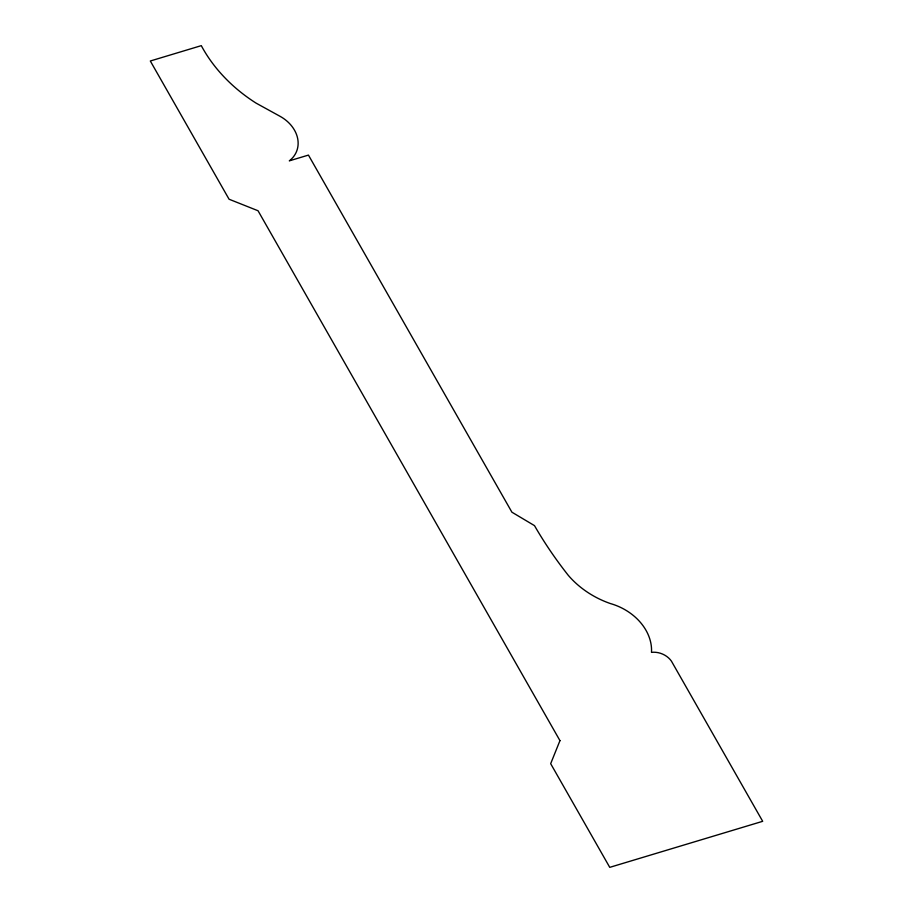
<?xml version="1.0" encoding="UTF-8"?>
<svg xmlns="http://www.w3.org/2000/svg" width="913" height="913" viewBox="0 0 913 913"><rect width="100%" height="100%" fill="white"/><g stroke="black" fill="none" stroke-linecap="round" stroke-linejoin="round"><path stroke-width="1.37" d="M559.954 740.637L550.676 763.679L609.747 867.35L762.686 821.312L671.432 661.149A18.123 14.437 21.3 0 0 651.494 652.361A51.482 41.005 21.3 0 0 610.398 603.561A81.622 65.017 21.3 0 1 568.217 575.258A426.405 339.636 21.3 0 1 534.493 525.637L511.908 512.193L308.446 155.096L289.318 160.848A33.724 26.854 21.3 0 0 279.983 116.271L256.119 103.146A145.954 116.248 21.3 0 1 201.294 45.65L150.314 61L229.072 199.228L258.037 210.755L559.954 740.637"/></g></svg>
